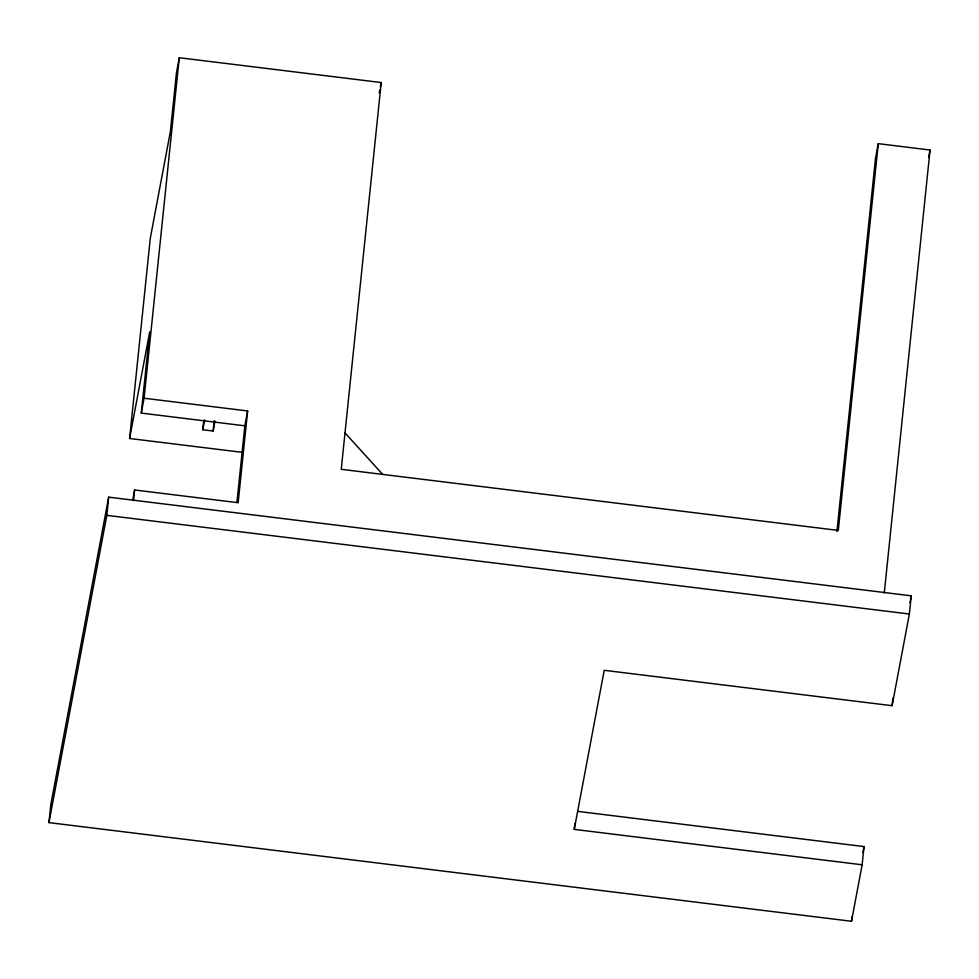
<?xml version="1.0" encoding="UTF-8"?>
<svg xmlns="http://www.w3.org/2000/svg" width="979" height="979" viewBox="0 0 979 979"><rect width="100%" height="100%" fill="white"/><g stroke="black" fill="none" stroke-linecap="round" stroke-linejoin="round"><path stroke-width="1.47" d="M862.144 864.787L851.51 921.276L48.95 822.617L50.835 804.42L108.693 497.161L911.253 595.819L909.369 614.017L892.102 705.7L604.214 670.309L574.257 829.384L862.144 864.787L864.029 846.578L577.659 811.371M48.95 822.617L106.821 515.358L108.693 497.161M241.837 452.286L129.607 438.494L150.289 238.289L170.358 131.737L176.477 72.593L179.279 57.724L381.21 82.542L341.243 469.308L838.305 530.41L878.273 143.656L930.05 150.02L884.282 592.895M141.282 413.089L144.084 398.22L247.638 410.96L244.836 425.816L141.282 413.089L149.677 331.942L129.607 438.494M133.511 500.599L134.6 489.977L238.154 502.716L247.638 410.96M144.084 398.22L179.279 57.724M214.988 421.105L213.128 431.017L202.775 429.744L203.522 422.426M213.128 431.017L214.181 420.774M236.918 502.533L244.836 425.816M574.257 829.384L574.893 823.327M836.91 531.634L875.471 158.525L878.273 143.656M851.51 921.276L851.975 916.723M892.102 705.7L892.885 698.113M132.642 500.391L134.6 489.977M202.775 429.744L204.635 419.832M379.252 92.956L379.803 89.982M380.366 87.009L381.21 82.542M928.655 157.448L930.05 150.02M862.903 852.525L864.029 846.578M909.956 602.709L911.253 595.819M106.821 515.358L909.369 614.017M345 432.902L382.667 474.399"/></g></svg>
